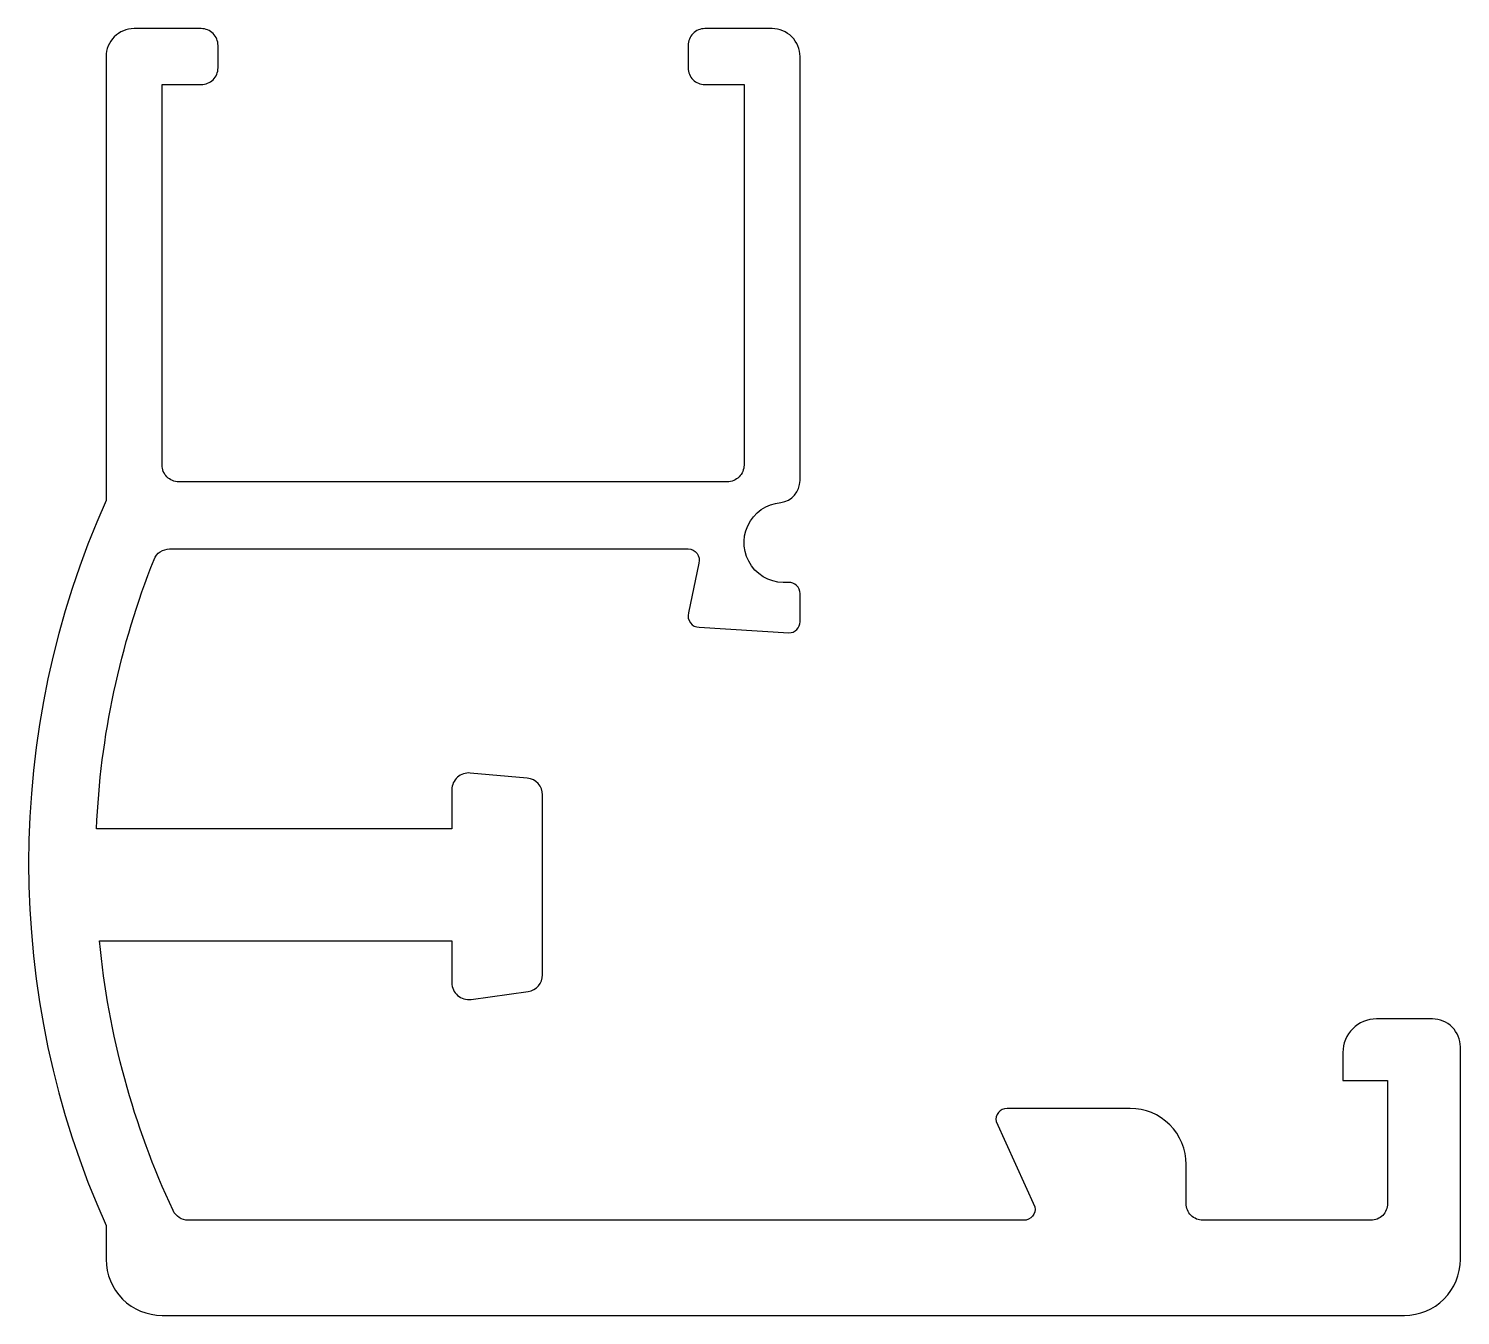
# Model space of a CAD drawing. Extents: x 168.9 to 194.5, y 211.4 to 234.4.
import ezdxf

# ---------------------------------------------------------------- set-up
doc = ezdxf.new("R2010")
doc.units = 0
doc.layers.get('0').update_dxf_attribs({"linetype": 'CONTINUOUS'})

msp = doc.modelspace()

# ---------------------------------------------------------------- linework, layer by layer
msp.add_lwpolyline([(194.509, 216.221, 0.414214), (194.009, 216.721), (193.009, 216.721, 0.414214), (192.409, 216.121), (192.409, 215.621), (193.209, 215.621), (193.209, 213.421, -0.414214), (192.909, 213.121), (189.909, 213.121, -0.414214), (189.609, 213.421), (189.609, 214.121, 0.414214), (188.609, 215.121), (186.409, 215.121, 0.470261), (186.213, 214.884), (186.906, 213.359, -0.470261), (186.709, 213.121), (171.777, 213.121, -0.291154), (171.506, 213.294, -0.085853), (170.191, 218.116), (176.488, 218.116), (176.488, 217.366, 0.455063), (176.83, 217.069), (177.85, 217.21, 0.374511), (178.109, 217.508), (178.109, 220.724, 0.387857), (177.836, 221.023), (176.816, 221.116, 0.44107), (176.488, 220.817), (176.488, 220.116), (170.138, 220.116, -0.084594), (171.166, 224.933, -0.307032), (171.445, 225.121), (180.709, 225.121, -0.498786), (180.901, 224.866), (180.717, 223.977, 0.498786), (180.909, 223.721), (182.509, 223.621, 0.414214), (182.709, 223.821), (182.709, 224.323, 0.424104), (182.502, 224.523, -1.012087), (182.367, 225.95, 0.372659), (182.709, 226.345), (182.709, 233.921, 0.414214), (182.209, 234.421), (181.009, 234.421, 0.414214), (180.709, 234.121), (180.709, 233.721, 0.414214), (181.009, 233.421), (181.709, 233.421), (181.709, 226.621, -0.414214), (181.409, 226.321), (171.609, 226.321, -0.414214), (171.309, 226.621), (171.309, 233.421), (172.009, 233.421, 0.414214), (172.309, 233.721), (172.309, 234.121, 0.414214), (172.009, 234.421), (170.809, 234.421, 0.414214), (170.309, 233.921), (170.309, 225.986, 0.213617), (170.309, 213.025), (170.309, 212.421, 0.414214), (171.309, 211.421), (193.509, 211.421, 0.414214), (194.509, 212.421)], format="xyb", close=True)

doc.saveas('drawing.dxf')
